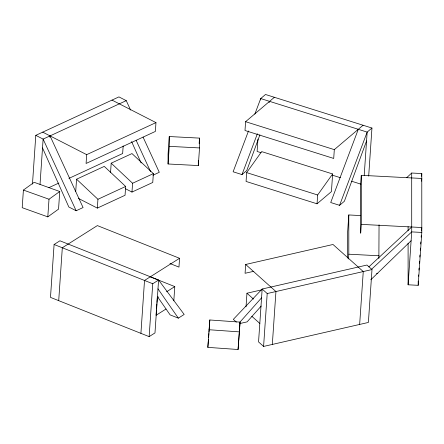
<?xml version="1.0" encoding="UTF-8"?>
<svg xmlns="http://www.w3.org/2000/svg" width="444" height="444" viewBox="0 0 444 444"><rect width="100%" height="100%" fill="white"/><g stroke="black" fill="none" stroke-linecap="round" stroke-linejoin="round"><path stroke-width="0.67" d="M23.404 190.065L22.2 207.692L47.802 216.872L58.547 209.124L59.751 191.497L34.149 182.318L23.404 190.065L49.007 199.239L59.751 191.497M32.468 184.116L35.792 135.348L118.925 96.892L126.251 100.644L130.603 110.073M40.027 184.415L43.118 139.1L126.251 100.644M49.956 137.252L50.044 135.892L83.078 207.548L76.152 210.75L68.826 206.998L42.519 147.913M47.802 216.872L49.007 199.239M54.096 244.494L50.488 297.386L149.14 336.624L154.978 332.928L158.586 280.036L59.934 240.798L54.096 244.494L152.742 283.733L158.586 280.036L184.182 314.452L178.344 318.148L170.119 314.879L157.592 296.853M58.708 300.655L62.315 247.763L97.358 225.591L179.565 258.291L178.965 267.105L169.974 263.531M75.724 191.414L76.557 179.209L104.268 166.389L125.646 186.463L125.047 195.277L97.336 208.097L78.405 198.401M155.966 122.611L86.685 154.656L86.086 163.47L155.367 131.43L155.966 122.611L111.999 100.1M97.336 208.097L97.935 199.278L76.557 179.209M110.545 172.677L111.194 163.187L131.979 153.574L153.363 173.643L152.758 182.462L131.973 192.074L125.258 188.633M123.166 145.959L122.649 153.535L68.892 178.399M131.973 192.074L132.578 183.261L111.194 163.187M140.915 333.355L144.522 280.464L179.565 258.291M149.14 336.624L152.742 283.733M156.427 309.879L156.06 315.301L165.989 309.024M156.521 308.524L156.843 303.774M156.937 302.42L157.259 297.674L158.43 296.936M169.264 136.541L168.065 154.173L168.065 163.986L198.318 165.557L199.523 147.93L199.517 138.117L169.264 136.541L169.269 146.353L168.065 163.986M173.815 300.827L174.781 286.585L150.522 276.934M199.151 143.54L199.517 138.117M207.842 347.369L209.818 319.974L240.049 322.111L238.073 349.506L207.842 347.369L208.458 339.555M208.613 337.601L208.891 333.533M208.985 332.179L209.818 319.974M274.375 97.292L245.599 121.689L244.999 130.503L333.71 158.453L334.315 149.639L363.087 125.241M246.67 172.627L246.07 181.441L317.044 203.802L331.429 191.603L332.628 173.97L261.66 151.609L246.67 172.627L317.643 194.988L332.628 173.97M238.073 349.506L240.049 322.111M359.657 324.442L363.259 271.556L333 244.483L245.671 264.474L245.071 273.288L253.807 271.29M246.032 306.787L246.958 293.223L261.738 289.838M257.947 139.055L257.098 151.454L261.066 152.703M260.611 99.917L260.706 98.562L265.501 94.494L371.955 128.038L368.681 176.118M263.592 346.431L258.552 341.919L262.154 289.027L366.949 265.04L371.994 269.552L368.387 322.444L263.592 346.431L267.199 293.54L262.154 289.027L233.333 319.364L236.358 322.067M272.327 344.433L275.935 291.541L245.671 264.474M317.044 203.802L317.643 194.988M360.484 215.562L348.795 214.952L347.591 232.584L347.596 258.064M348.479 258.952L348.801 254.201L348.795 214.952M361.283 175.308L360.678 184.127L360.689 233.189L361.294 224.375L361.283 175.308L421.789 178.46L421.6 181.208M364.213 175.352L367.16 132.101L371.955 128.038M378.871 258.491L379.048 224.792M408.108 284.793L411.716 231.901L411.699 173.027L421.783 173.554L421.8 232.428L418.193 285.32L408.108 284.793L408.097 243.234M421.6 176.301L421.783 173.554M418.476 276.29L418.57 274.919M418.897 270.107L419.036 268.048M419.364 263.242L419.502 261.177M419.785 257.059L419.924 255M420.252 250.188L420.396 248.129M420.673 244.006L420.818 241.947M421.145 237.14L421.239 235.764M421.567 230.958L421.8 227.522L361.294 224.375M259.912 134.826L246.792 170.513L241.997 174.581L233.122 171.784L248.501 130.958M366.561 140.92L344.378 201.26L339.582 205.328L330.708 202.531L358.291 129.309M254.85 114.114L260.706 98.562L367.16 132.101L339.582 205.328M241.997 174.581L257.376 133.755M269.092 102.653L269.58 101.354M239.743 322.344L261.555 297.846M261.2 306.055L247.108 321.872L239.721 323.565M370.762 279.803L411.116 240.72M406.654 177.722L411.699 173.027M368.798 266.927L411.716 226.995M371.323 269.486L411.716 231.901L421.8 232.428M166.605 291.758L174.781 286.585M48.89 187.651L58.891 183.028M97.935 199.278L125.646 186.463M132.578 183.261L153.363 173.643M152.936 175.236L159.285 172.3L143.062 137.102M267.199 293.54L371.994 269.552M169.269 146.353L199.523 147.93M348.801 254.201L379.054 255.777M376.479 273.338L377.855 273.41M209.046 329.737L239.277 331.873M245.599 121.689L334.315 149.639M332.478 175.202L340.415 177.7M351.654 181.241L360.911 184.16M42.718 132.14L86.685 154.656M35.792 135.348L43.118 139.1L76.152 210.75M246.958 293.223L253.513 299.089M251.809 316.267L259.879 323.487M157.981 288.855L178.344 318.148M136.13 140.304L150.621 171.734M131.596 141.581L141.114 162.954M418.193 281.024L418.193 285.32M408.097 226.612L408.097 230.769M198.318 160.323L198.318 165.557"/></g></svg>
